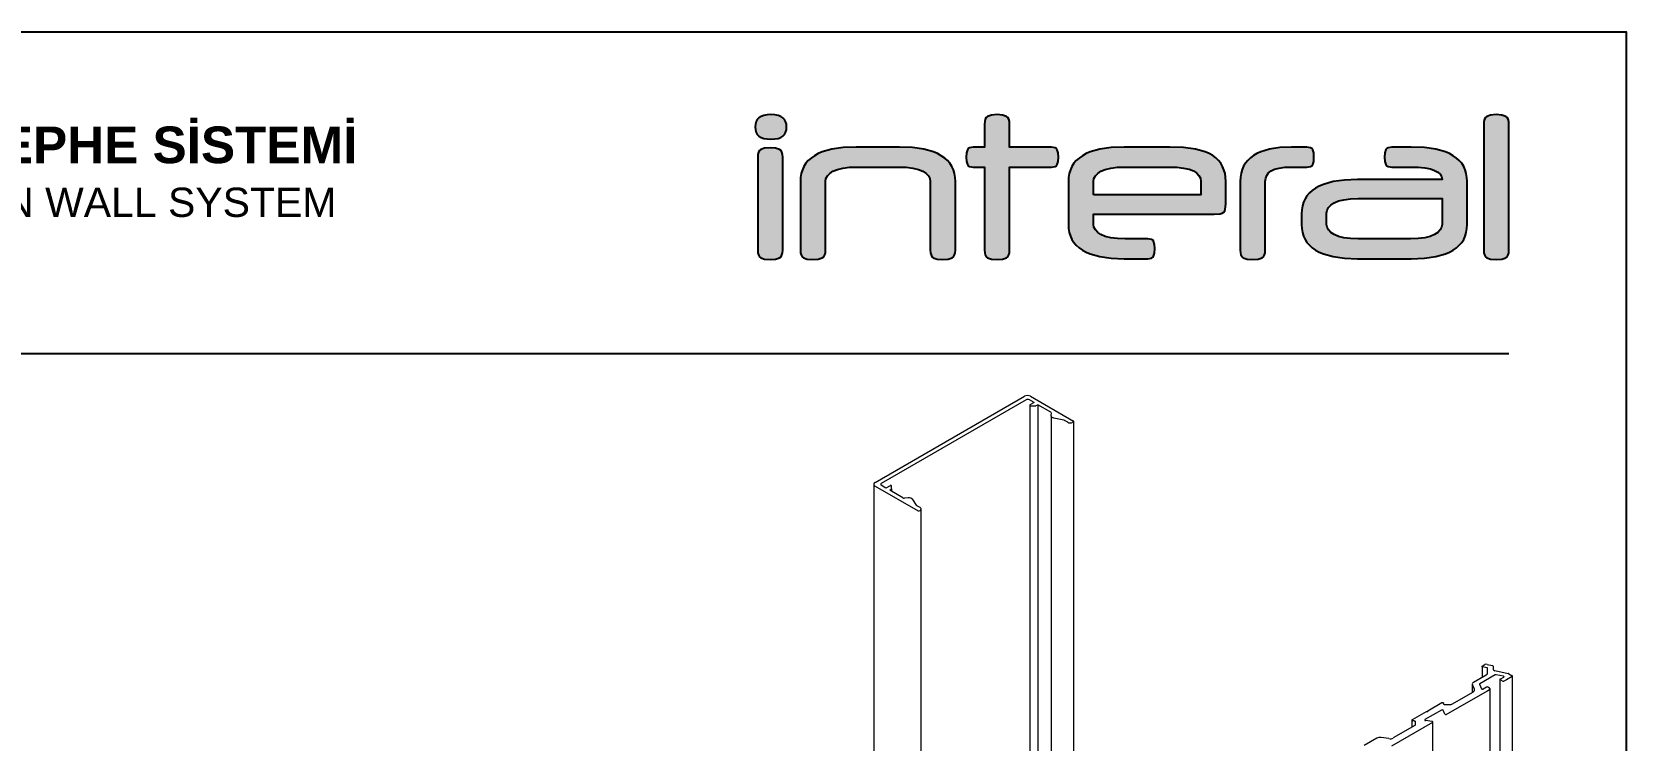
# Model space of a CAD drawing. Header units: millimetres. Extents: x 10785 to 11415, y 2273 to 2570.
# Drawn here: x 11306.5 to 11415.3, y 2521.8 to 2570.1 of the extents above; entities that cross this region are included whole.
import ezdxf

# ---------------------------------------------------------------- set-up
doc = ezdxf.new("R2010")
doc.units = ezdxf.units.MM
for name, color, linetype in [('ANTET', 7, 'Continuous'), ('ANTET_K', 179, 'Continuous'), ('PROFIL', 7, 'Continuous'), ('yazı_numara_k', 11, 'Continuous')]:
    doc.layers.add(name, color=color, linetype=linetype)

# ---------------------------------------------------------------- blocks, each defined once
blk = doc.blocks.new('İnteral Logo - 2D')
at = {"layer": 'PROFIL', "ltscale": 10}
h = blk.add_hatch(color=7, dxfattribs=at)
h.paths.add_polyline_path([(2732.47, 1117.8), (2732.47, 1124.16), (2732.45, 1124.34), (2732.41, 1124.48), (2732.35, 1124.6), (2732.25, 1124.67), (2731.98, 1124.76), (2731.61, 1124.79), (2731.23, 1124.76), (2730.97, 1124.67), (2730.87, 1124.6), (2730.81, 1124.48), (2730.77, 1124.34), (2730.76, 1124.16), (2730.76, 1117.8), (2730.77, 1117.62), (2730.81, 1117.48), (2730.87, 1117.36), (2730.97, 1117.29), (2731.23, 1117.2), (2731.61, 1117.17), (2731.98, 1117.2), (2732.25, 1117.29), (2732.35, 1117.36), (2732.41, 1117.48), (2732.45, 1117.62)])
h.paths.add_polyline_path([(2732.72, 1126.21), (2732.71, 1126.41), (2732.66, 1126.58), (2732.58, 1126.73), (2732.47, 1126.84), (2732.33, 1126.93), (2732.15, 1127), (2731.92, 1127.03), (2731.66, 1127.05), (2731.4, 1127.03), (2731.17, 1127), (2730.99, 1126.93), (2730.84, 1126.84), (2730.73, 1126.73), (2730.66, 1126.58), (2730.61, 1126.41), (2730.59, 1126.21), (2730.61, 1126.01), (2730.66, 1125.84), (2730.73, 1125.69), (2730.84, 1125.58), (2730.99, 1125.49), (2731.17, 1125.42), (2731.4, 1125.39), (2731.66, 1125.37), (2731.92, 1125.39), (2732.15, 1125.42), (2732.33, 1125.49), (2732.47, 1125.58), (2732.58, 1125.69), (2732.66, 1125.84), (2732.71, 1126.01)])
for points in [[(2751.25, 1123.85), (2751.27, 1124.15), (2751.25, 1124.44), (2751.18, 1124.66), (2751.13, 1124.74), (2751.04, 1124.79), (2750.79, 1124.84), (2747.94, 1124.84), (2747.94, 1126.41), (2747.93, 1126.59), (2747.89, 1126.74), (2747.82, 1126.85), (2747.73, 1126.92), (2747.46, 1127.02), (2747.08, 1127.05), (2746.7, 1127.02), (2746.44, 1126.92), (2746.35, 1126.85), (2746.28, 1126.74), (2746.24, 1126.59), (2746.23, 1126.41), (2746.23, 1124.84), (2745.46, 1124.84), (2745.21, 1124.79), (2745.12, 1124.74), (2745.06, 1124.66), (2745, 1124.44), (2744.98, 1124.15), (2745, 1123.85), (2745.06, 1123.64), (2745.12, 1123.57), (2745.21, 1123.52), (2745.46, 1123.47), (2746.23, 1123.47), (2746.23, 1117.8), (2746.24, 1117.62), (2746.28, 1117.48), (2746.35, 1117.36), (2746.44, 1117.29), (2746.7, 1117.2), (2747.08, 1117.17), (2747.46, 1117.2), (2747.73, 1117.29), (2747.82, 1117.36), (2747.89, 1117.48), (2747.93, 1117.62), (2747.94, 1117.8), (2747.94, 1123.47), (2750.79, 1123.47), (2751.04, 1123.52), (2751.13, 1123.57), (2751.18, 1123.64)], [(2743.86, 1123.73), (2743.7, 1123.92), (2743.51, 1124.09), (2743.28, 1124.25), (2743.03, 1124.39), (2742.75, 1124.51), (2742.09, 1124.69), (2741.32, 1124.8), (2740.42, 1124.84), (2737.48, 1124.84), (2736.59, 1124.8), (2735.81, 1124.69), (2735.16, 1124.51), (2734.87, 1124.39), (2734.62, 1124.25), (2734.4, 1124.09), (2734.2, 1123.92), (2734.04, 1123.73), (2733.91, 1123.52), (2733.8, 1123.29), (2733.73, 1123.04), (2733.68, 1122.77), (2733.67, 1122.49), (2733.67, 1117.8), (2733.68, 1117.62), (2733.72, 1117.48), (2733.79, 1117.36), (2733.88, 1117.29), (2734.14, 1117.2), (2734.52, 1117.17), (2734.89, 1117.2), (2735.16, 1117.29), (2735.26, 1117.36), (2735.33, 1117.48), (2735.37, 1117.62), (2735.38, 1117.8), (2735.38, 1122.49), (2735.41, 1122.69), (2735.51, 1122.87), (2735.67, 1123.04), (2735.89, 1123.19), (2736.19, 1123.31), (2736.56, 1123.4), (2737.01, 1123.46), (2737.54, 1123.47), (2740.37, 1123.47), (2740.89, 1123.46), (2741.34, 1123.4), (2741.72, 1123.31), (2742.01, 1123.19), (2742.24, 1123.04), (2742.4, 1122.87), (2742.49, 1122.69), (2742.52, 1122.49), (2742.52, 1117.8), (2742.54, 1117.62), (2742.58, 1117.48), (2742.64, 1117.36), (2742.73, 1117.29), (2743, 1117.2), (2743.37, 1117.17), (2743.75, 1117.2), (2744.02, 1117.29), (2744.11, 1117.36), (2744.18, 1117.48), (2744.22, 1117.62), (2744.24, 1117.8), (2744.24, 1122.49), (2744.22, 1122.77), (2744.18, 1123.04), (2744.1, 1123.29), (2744, 1123.52)], [(2768.68, 1123.85), (2768.7, 1124.15), (2768.68, 1124.44), (2768.61, 1124.66), (2768.55, 1124.74), (2768.47, 1124.79), (2768.21, 1124.84), (2767.16, 1124.84), (2766.36, 1124.8), (2765.67, 1124.69), (2765.07, 1124.51), (2764.81, 1124.39), (2764.57, 1124.26), (2764.36, 1124.1), (2764.18, 1123.93), (2764.02, 1123.74), (2763.9, 1123.53), (2763.8, 1123.3), (2763.73, 1123.05), (2763.69, 1122.79), (2763.67, 1122.5), (2763.67, 1117.8), (2763.69, 1117.62), (2763.72, 1117.48), (2763.79, 1117.36), (2763.88, 1117.29), (2764.15, 1117.2), (2764.52, 1117.17), (2764.9, 1117.2), (2765.17, 1117.29), (2765.26, 1117.36), (2765.33, 1117.48), (2765.37, 1117.62), (2765.38, 1117.8), (2765.38, 1122.5), (2765.41, 1122.72), (2765.48, 1122.91), (2765.6, 1123.08), (2765.78, 1123.22), (2766.01, 1123.33), (2766.32, 1123.41), (2766.7, 1123.46), (2767.16, 1123.47), (2768.21, 1123.47), (2768.47, 1123.52), (2768.55, 1123.57), (2768.61, 1123.64)]]:
    blk.add_hatch(color=7, dxfattribs=at).paths.add_polyline_path(points)
at = {"layer": 'PROFIL', "ltscale": 10, "true_color": 0xfed100}
blk.add_hatch(color=40, dxfattribs=at).paths.add_polyline_path([(2781.99, 1117.8), (2781.99, 1126.41), (2781.98, 1126.59), (2781.94, 1126.74), (2781.87, 1126.85), (2781.78, 1126.92), (2781.51, 1127.02), (2781.13, 1127.05), (2780.75, 1127.02), (2780.49, 1126.92), (2780.4, 1126.85), (2780.33, 1126.74), (2780.29, 1126.59), (2780.28, 1126.41), (2780.28, 1117.8), (2780.29, 1117.62), (2780.33, 1117.48), (2780.4, 1117.36), (2780.49, 1117.29), (2780.75, 1117.2), (2781.13, 1117.17), (2781.51, 1117.2), (2781.78, 1117.29), (2781.87, 1117.36), (2781.94, 1117.48), (2781.98, 1117.62)])
at = {"layer": 'PROFIL', "ltscale": 10}
h = blk.add_hatch(color=7, dxfattribs=at)
h.paths.add_polyline_path([(2762, 1124.1), (2761.79, 1124.26), (2761.55, 1124.39), (2761.27, 1124.51), (2760.61, 1124.69), (2759.81, 1124.8), (2758.87, 1124.84), (2755.76, 1124.84), (2754.87, 1124.8), (2754.09, 1124.69), (2753.44, 1124.51), (2753.15, 1124.39), (2752.9, 1124.25), (2752.68, 1124.09), (2752.48, 1123.92), (2752.32, 1123.73), (2752.18, 1123.52), (2752.08, 1123.29), (2752.01, 1123.04), (2751.96, 1122.77), (2751.95, 1122.49), (2751.95, 1119.56), (2751.96, 1119.28), (2752.01, 1119.02), (2752.08, 1118.77), (2752.18, 1118.54), (2752.32, 1118.33), (2752.48, 1118.14), (2752.68, 1117.96), (2752.9, 1117.81), (2753.15, 1117.67), (2753.44, 1117.55), (2754.09, 1117.37), (2754.87, 1117.26), (2755.76, 1117.22), (2757.36, 1117.22), (2757.62, 1117.26), (2757.7, 1117.32), (2757.76, 1117.39), (2757.83, 1117.61), (2757.85, 1117.91), (2757.83, 1118.2), (2757.76, 1118.41), (2757.7, 1118.49), (2757.62, 1118.54), (2757.36, 1118.58), (2755.81, 1118.58), (2755.29, 1118.6), (2754.84, 1118.65), (2754.46, 1118.74), (2754.17, 1118.87), (2753.95, 1119.02), (2753.79, 1119.19), (2753.69, 1119.37), (2753.66, 1119.56), (2753.66, 1120.25), (2761.88, 1120.25), (2762.3, 1120.29), (2762.44, 1120.34), (2762.54, 1120.4), (2762.61, 1120.49), (2762.65, 1120.61), (2762.69, 1120.94), (2762.69, 1122.49), (2762.67, 1122.78), (2762.63, 1123.04), (2762.56, 1123.29), (2762.46, 1123.52), (2762.34, 1123.74), (2762.18, 1123.93)])
h.paths.add_polyline_path([(2753.66, 1121.59), (2753.66, 1122.49), (2753.69, 1122.69), (2753.79, 1122.87), (2753.95, 1123.04), (2754.17, 1123.19), (2754.46, 1123.31), (2754.84, 1123.4), (2755.29, 1123.46), (2755.81, 1123.47), (2758.82, 1123.47), (2759.35, 1123.46), (2759.81, 1123.41), (2760.18, 1123.33), (2760.47, 1123.22), (2760.69, 1123.08), (2760.85, 1122.91), (2760.95, 1122.71), (2760.98, 1122.49), (2760.98, 1121.59)], flags=16)
at = {"layer": 'PROFIL', "ltscale": 10, "true_color": 0xfed100}
h = blk.add_hatch(color=40, dxfattribs=at)
h.paths.add_polyline_path([(2779.15, 1119.56), (2779.15, 1122.49), (2779.13, 1122.77), (2779.09, 1123.04), (2779.01, 1123.29), (2778.91, 1123.52), (2778.78, 1123.73), (2778.61, 1123.92), (2778.42, 1124.09), (2778.19, 1124.25), (2777.94, 1124.39), (2777.66, 1124.51), (2777, 1124.69), (2776.23, 1124.8), (2775.33, 1124.84), (2774.01, 1124.84), (2773.76, 1124.79), (2773.67, 1124.74), (2773.61, 1124.67), (2773.54, 1124.45), (2773.51, 1124.15), (2773.54, 1123.85), (2773.61, 1123.64), (2773.67, 1123.57), (2773.76, 1123.52), (2774.01, 1123.47), (2775.28, 1123.47), (2775.81, 1123.46), (2776.27, 1123.42), (2776.64, 1123.35), (2776.93, 1123.25), (2777.15, 1123.13), (2777.31, 1122.99), (2777.4, 1122.82), (2777.44, 1122.64), (2777.44, 1122.62), (2771.67, 1122.62), (2770.77, 1122.59), (2770, 1122.48), (2769.34, 1122.29), (2769.06, 1122.18), (2768.81, 1122.04), (2768.58, 1121.88), (2768.39, 1121.71), (2768.22, 1121.52), (2768.09, 1121.31), (2767.99, 1121.08), (2767.91, 1120.83), (2767.87, 1120.56), (2767.85, 1120.28), (2767.85, 1119.56), (2767.87, 1119.28), (2767.91, 1119.02), (2767.99, 1118.77), (2768.09, 1118.54), (2768.22, 1118.33), (2768.39, 1118.14), (2768.58, 1117.96), (2768.81, 1117.81), (2769.06, 1117.67), (2769.34, 1117.55), (2770, 1117.37), (2770.77, 1117.26), (2771.67, 1117.22), (2775.33, 1117.22), (2776.23, 1117.26), (2777, 1117.37), (2777.66, 1117.55), (2777.94, 1117.67), (2778.19, 1117.81), (2778.42, 1117.96), (2778.61, 1118.14), (2778.78, 1118.33), (2778.91, 1118.54), (2779.01, 1118.77), (2779.09, 1119.02), (2779.13, 1119.28)])
h.paths.add_polyline_path([(2769.56, 1119.56), (2769.56, 1120.33), (2769.6, 1120.53), (2769.69, 1120.72), (2769.85, 1120.88), (2770.08, 1121.03), (2770.37, 1121.16), (2770.74, 1121.25), (2771.19, 1121.3), (2771.72, 1121.32), (2777.44, 1121.32), (2777.44, 1119.56), (2777.4, 1119.37), (2777.31, 1119.19), (2777.15, 1119.02), (2776.92, 1118.87), (2776.63, 1118.74), (2776.26, 1118.65), (2775.81, 1118.6), (2775.28, 1118.58), (2771.72, 1118.58), (2771.19, 1118.6), (2770.74, 1118.65), (2770.37, 1118.74), (2770.08, 1118.87), (2769.85, 1119.02), (2769.69, 1119.19), (2769.6, 1119.37)], flags=16)
at = {"layer": 'PROFIL', "color": 7, "ltscale": 10}
for points in [[(2732.72, 1126.21), (2732.71, 1126.41), (2732.66, 1126.58), (2732.58, 1126.73), (2732.47, 1126.84), (2732.33, 1126.93), (2732.15, 1127), (2731.92, 1127.03), (2731.66, 1127.05), (2731.4, 1127.03), (2731.17, 1127), (2730.99, 1126.93), (2730.84, 1126.84), (2730.73, 1126.73), (2730.66, 1126.58), (2730.61, 1126.41), (2730.59, 1126.21), (2730.61, 1126.01), (2730.66, 1125.84), (2730.73, 1125.69), (2730.84, 1125.58), (2730.99, 1125.49), (2731.17, 1125.42), (2731.4, 1125.39), (2731.66, 1125.37), (2731.92, 1125.39), (2732.15, 1125.42), (2732.33, 1125.49), (2732.47, 1125.58), (2732.58, 1125.69), (2732.66, 1125.84), (2732.71, 1126.01)], [(2751.25, 1123.85), (2751.27, 1124.15), (2751.25, 1124.44), (2751.18, 1124.66), (2751.13, 1124.74), (2751.04, 1124.79), (2750.79, 1124.84), (2747.94, 1124.84), (2747.94, 1126.41), (2747.93, 1126.59), (2747.89, 1126.74), (2747.82, 1126.85), (2747.73, 1126.92), (2747.46, 1127.02), (2747.08, 1127.05), (2746.7, 1127.02), (2746.44, 1126.92), (2746.35, 1126.85), (2746.28, 1126.74), (2746.24, 1126.59), (2746.23, 1126.41), (2746.23, 1124.84), (2745.46, 1124.84), (2745.21, 1124.79), (2745.12, 1124.74), (2745.06, 1124.66), (2745, 1124.44), (2744.98, 1124.15), (2745, 1123.85), (2745.06, 1123.64), (2745.12, 1123.57), (2745.21, 1123.52), (2745.46, 1123.47), (2746.23, 1123.47), (2746.23, 1117.8), (2746.24, 1117.62), (2746.28, 1117.48), (2746.35, 1117.36), (2746.44, 1117.29), (2746.7, 1117.2), (2747.08, 1117.17), (2747.46, 1117.2), (2747.73, 1117.29), (2747.82, 1117.36), (2747.89, 1117.48), (2747.93, 1117.62), (2747.94, 1117.8), (2747.94, 1123.47), (2750.79, 1123.47), (2751.04, 1123.52), (2751.13, 1123.57), (2751.18, 1123.64)], [(2732.47, 1117.8), (2732.47, 1124.16), (2732.45, 1124.34), (2732.41, 1124.48), (2732.35, 1124.6), (2732.25, 1124.67), (2731.98, 1124.76), (2731.61, 1124.79), (2731.23, 1124.76), (2730.97, 1124.67), (2730.87, 1124.6), (2730.81, 1124.48), (2730.77, 1124.34), (2730.76, 1124.16), (2730.76, 1117.8), (2730.77, 1117.62), (2730.81, 1117.48), (2730.87, 1117.36), (2730.97, 1117.29), (2731.23, 1117.2), (2731.61, 1117.17), (2731.98, 1117.2), (2732.25, 1117.29), (2732.35, 1117.36), (2732.41, 1117.48), (2732.45, 1117.62)], [(2743.86, 1123.73), (2743.7, 1123.92), (2743.51, 1124.09), (2743.28, 1124.25), (2743.03, 1124.39), (2742.75, 1124.51), (2742.09, 1124.69), (2741.32, 1124.8), (2740.42, 1124.84), (2737.48, 1124.84), (2736.59, 1124.8), (2735.81, 1124.69), (2735.16, 1124.51), (2734.87, 1124.39), (2734.62, 1124.25), (2734.4, 1124.09), (2734.2, 1123.92), (2734.04, 1123.73), (2733.91, 1123.52), (2733.8, 1123.29), (2733.73, 1123.04), (2733.68, 1122.77), (2733.67, 1122.49), (2733.67, 1117.8), (2733.68, 1117.62), (2733.72, 1117.48), (2733.79, 1117.36), (2733.88, 1117.29), (2734.14, 1117.2), (2734.52, 1117.17), (2734.89, 1117.2), (2735.16, 1117.29), (2735.26, 1117.36), (2735.33, 1117.48), (2735.37, 1117.62), (2735.38, 1117.8), (2735.38, 1122.49), (2735.41, 1122.69), (2735.51, 1122.87), (2735.67, 1123.04), (2735.89, 1123.19), (2736.19, 1123.31), (2736.56, 1123.4), (2737.01, 1123.46), (2737.54, 1123.47), (2740.37, 1123.47), (2740.89, 1123.46), (2741.34, 1123.4), (2741.72, 1123.31), (2742.01, 1123.19), (2742.24, 1123.04), (2742.4, 1122.87), (2742.49, 1122.69), (2742.52, 1122.49), (2742.52, 1117.8), (2742.54, 1117.62), (2742.58, 1117.48), (2742.64, 1117.36), (2742.73, 1117.29), (2743, 1117.2), (2743.37, 1117.17), (2743.75, 1117.2), (2744.02, 1117.29), (2744.11, 1117.36), (2744.18, 1117.48), (2744.22, 1117.62), (2744.24, 1117.8), (2744.24, 1122.49), (2744.22, 1122.77), (2744.18, 1123.04), (2744.1, 1123.29), (2744, 1123.52)], [(2762, 1124.1), (2761.79, 1124.26), (2761.55, 1124.39), (2761.27, 1124.51), (2760.61, 1124.69), (2759.81, 1124.8), (2758.87, 1124.84), (2755.76, 1124.84), (2754.87, 1124.8), (2754.09, 1124.69), (2753.44, 1124.51), (2753.15, 1124.39), (2752.9, 1124.25), (2752.68, 1124.09), (2752.48, 1123.92), (2752.32, 1123.73), (2752.18, 1123.52), (2752.08, 1123.29), (2752.01, 1123.04), (2751.96, 1122.77), (2751.95, 1122.49), (2751.95, 1119.56), (2751.96, 1119.28), (2752.01, 1119.02), (2752.08, 1118.77), (2752.18, 1118.54), (2752.32, 1118.33), (2752.48, 1118.14), (2752.68, 1117.96), (2752.9, 1117.81), (2753.15, 1117.67), (2753.44, 1117.55), (2754.09, 1117.37), (2754.87, 1117.26), (2755.76, 1117.22), (2757.36, 1117.22), (2757.62, 1117.26), (2757.7, 1117.32), (2757.76, 1117.39), (2757.83, 1117.61), (2757.85, 1117.91), (2757.83, 1118.2), (2757.76, 1118.41), (2757.7, 1118.49), (2757.62, 1118.54), (2757.36, 1118.58), (2755.81, 1118.58), (2755.29, 1118.6), (2754.84, 1118.65), (2754.46, 1118.74), (2754.17, 1118.87), (2753.95, 1119.02), (2753.79, 1119.19), (2753.69, 1119.37), (2753.66, 1119.56), (2753.66, 1120.25), (2761.88, 1120.25), (2762.3, 1120.29), (2762.44, 1120.34), (2762.54, 1120.4), (2762.61, 1120.49), (2762.65, 1120.61), (2762.69, 1120.94), (2762.69, 1122.49), (2762.67, 1122.78), (2762.63, 1123.04), (2762.56, 1123.29), (2762.46, 1123.52), (2762.34, 1123.74), (2762.18, 1123.93)], [(2768.68, 1123.85), (2768.7, 1124.15), (2768.68, 1124.44), (2768.61, 1124.66), (2768.55, 1124.74), (2768.47, 1124.79), (2768.21, 1124.84), (2767.16, 1124.84), (2766.36, 1124.8), (2765.67, 1124.69), (2765.07, 1124.51), (2764.81, 1124.39), (2764.57, 1124.26), (2764.36, 1124.1), (2764.18, 1123.93), (2764.02, 1123.74), (2763.9, 1123.53), (2763.8, 1123.3), (2763.73, 1123.05), (2763.69, 1122.79), (2763.67, 1122.5), (2763.67, 1117.8), (2763.69, 1117.62), (2763.72, 1117.48), (2763.79, 1117.36), (2763.88, 1117.29), (2764.15, 1117.2), (2764.52, 1117.17), (2764.9, 1117.2), (2765.17, 1117.29), (2765.26, 1117.36), (2765.33, 1117.48), (2765.37, 1117.62), (2765.38, 1117.8), (2765.38, 1122.5), (2765.41, 1122.72), (2765.48, 1122.91), (2765.6, 1123.08), (2765.78, 1123.22), (2766.01, 1123.33), (2766.32, 1123.41), (2766.7, 1123.46), (2767.16, 1123.47), (2768.21, 1123.47), (2768.47, 1123.52), (2768.55, 1123.57), (2768.61, 1123.64)], [(2753.66, 1121.59), (2753.66, 1122.49), (2753.69, 1122.69), (2753.79, 1122.87), (2753.95, 1123.04), (2754.17, 1123.19), (2754.46, 1123.31), (2754.84, 1123.4), (2755.29, 1123.46), (2755.81, 1123.47), (2758.82, 1123.47), (2759.35, 1123.46), (2759.81, 1123.41), (2760.18, 1123.33), (2760.47, 1123.22), (2760.69, 1123.08), (2760.85, 1122.91), (2760.95, 1122.71), (2760.98, 1122.49), (2760.98, 1121.59)]]:
    blk.add_lwpolyline(points, close=True, dxfattribs=at)
at = {"layer": 'PROFIL', "color": 40, "ltscale": 10, "true_color": 0xfed100}
for points in [[(2781.99, 1117.8), (2781.99, 1126.41), (2781.98, 1126.59), (2781.94, 1126.74), (2781.87, 1126.85), (2781.78, 1126.92), (2781.51, 1127.02), (2781.13, 1127.05), (2780.75, 1127.02), (2780.49, 1126.92), (2780.4, 1126.85), (2780.33, 1126.74), (2780.29, 1126.59), (2780.28, 1126.41), (2780.28, 1117.8), (2780.29, 1117.62), (2780.33, 1117.48), (2780.4, 1117.36), (2780.49, 1117.29), (2780.75, 1117.2), (2781.13, 1117.17), (2781.51, 1117.2), (2781.78, 1117.29), (2781.87, 1117.36), (2781.94, 1117.48), (2781.98, 1117.62)], [(2779.15, 1119.56), (2779.15, 1122.49), (2779.13, 1122.77), (2779.09, 1123.04), (2779.01, 1123.29), (2778.91, 1123.52), (2778.78, 1123.73), (2778.61, 1123.92), (2778.42, 1124.09), (2778.19, 1124.25), (2777.94, 1124.39), (2777.66, 1124.51), (2777, 1124.69), (2776.23, 1124.8), (2775.33, 1124.84), (2774.01, 1124.84), (2773.76, 1124.79), (2773.67, 1124.74), (2773.61, 1124.67), (2773.54, 1124.45), (2773.51, 1124.15), (2773.54, 1123.85), (2773.61, 1123.64), (2773.67, 1123.57), (2773.76, 1123.52), (2774.01, 1123.47), (2775.28, 1123.47), (2775.81, 1123.46), (2776.27, 1123.42), (2776.64, 1123.35), (2776.93, 1123.25), (2777.15, 1123.13), (2777.31, 1122.99), (2777.4, 1122.82), (2777.44, 1122.64), (2777.44, 1122.62), (2771.67, 1122.62), (2770.77, 1122.59), (2770, 1122.48), (2769.34, 1122.29), (2769.06, 1122.18), (2768.81, 1122.04), (2768.58, 1121.88), (2768.39, 1121.71), (2768.22, 1121.52), (2768.09, 1121.31), (2767.99, 1121.08), (2767.91, 1120.83), (2767.87, 1120.56), (2767.85, 1120.28), (2767.85, 1119.56), (2767.87, 1119.28), (2767.91, 1119.02), (2767.99, 1118.77), (2768.09, 1118.54), (2768.22, 1118.33), (2768.39, 1118.14), (2768.58, 1117.96), (2768.81, 1117.81), (2769.06, 1117.67), (2769.34, 1117.55), (2770, 1117.37), (2770.77, 1117.26), (2771.67, 1117.22), (2775.33, 1117.22), (2776.23, 1117.26), (2777, 1117.37), (2777.66, 1117.55), (2777.94, 1117.67), (2778.19, 1117.81), (2778.42, 1117.96), (2778.61, 1118.14), (2778.78, 1118.33), (2778.91, 1118.54), (2779.01, 1118.77), (2779.09, 1119.02), (2779.13, 1119.28)], [(2769.56, 1119.56), (2769.56, 1120.33), (2769.6, 1120.53), (2769.69, 1120.72), (2769.85, 1120.88), (2770.08, 1121.03), (2770.37, 1121.16), (2770.74, 1121.25), (2771.19, 1121.3), (2771.72, 1121.32), (2777.44, 1121.32), (2777.44, 1119.56), (2777.4, 1119.37), (2777.31, 1119.19), (2777.15, 1119.02), (2776.92, 1118.87), (2776.63, 1118.74), (2776.26, 1118.65), (2775.81, 1118.6), (2775.28, 1118.58), (2771.72, 1118.58), (2771.19, 1118.6), (2770.74, 1118.65), (2770.37, 1118.74), (2770.08, 1118.87), (2769.85, 1119.02), (2769.69, 1119.19), (2769.6, 1119.37)]]:
    blk.add_lwpolyline(points, close=True, dxfattribs=at)
blk = doc.blocks.new('LOGO-1')
at = {"color": 7}
blk.add_line((1077.39, 1834.52), (883.42, 1834.52), dxfattribs=at)
at = {"layer": 'yazı_numara_k', "color": 140}
blk.add_blockref('İnteral Logo - 2D', (-1704.6, 723.78), dxfattribs=at)
at = {"insert": (921.9, 1850.02), "char_height": 2.5, "width": 96.0447, "attachment_point": 1}
blk.add_mtext('{\\pxi3.38364;\\fArial Unicode MS|b1|i0|c162|p34;ISI YALITIMLI GİYDİRME CEPHE SİSTEMİ\\fArial Unicode MS|b0|i0|c162|p34;\\P\\H0.8x;THERMALLY INSULATED CURTAIN WALL SYSTEM}', dxfattribs=at)
blk = doc.blocks.new('MN60.S.1')
at = {"layer": 'ANTET_K', "color": 252}
blk.add_lwpolyline([(9907.25, 888.56), (9907.25, 1185.56), (10117.25, 1185.56), (10117.25, 888.56)], close=True, dxfattribs=at)
at = {"color": 0}
blk.add_blockref('LOGO-1', (9031.86, -670.92), dxfattribs=at)

msp = doc.modelspace()

# ---------------------------------------------------------------- linework, layer by layer
at = {"color": 7, "linetype": 'Continuous', "lineweight": 15}
for p, q in [((11364.045, 2539.396), (11374.227, 2545.275)), ((11374.354, 2545.03), (11364.469, 2539.323)), ((11374.885, 2544.846), (11374.566, 2545.03)), ((11374.591, 2544.662), (11374.591, 2486.174)), ((11374.885, 2544.846), (11374.609, 2544.687)), ((11374.651, 2545.275), (11377.579, 2543.585)), ((11374.651, 2544.628), (11374.991, 2544.628)), ((11375.033, 2544.638), (11375.139, 2544.699)), ((11376.029, 2544.185), (11375.139, 2544.699)), ((11375.139, 2544.699), (11375.139, 2486.21)), ((11376.049, 2543.952), (11376.049, 2485.463)), ((11376.05, 2543.967), (11376.072, 2544.117)), ((11376.919, 2543.648), (11376.246, 2543.789)), ((11377.186, 2543.505), (11376.974, 2543.627)), ((11377.579, 2543.536), (11377.526, 2543.505)), ((11377.596, 2485.071), (11377.596, 2543.56)), ((11363.957, 2539.274), (11363.957, 2504.319)), ((11364.787, 2539.017), (11364.469, 2539.201)), ((11365.063, 2539.176), (11364.787, 2539.017)), ((11364.045, 2539.152), (11366.972, 2537.462)), ((11365.042, 2538.87), (11365.148, 2538.931)), ((11365.932, 2538.356), (11365.042, 2538.87)), ((11365.165, 2538.956), (11365.165, 2539.152)), ((11365.165, 2538.956), (11365.165, 2538.799)), ((11366.31, 2538.344), (11366.051, 2538.331)), ((11366.863, 2537.842), (11366.618, 2538.231)), ((11367.11, 2537.688), (11366.898, 2537.811)), ((11367.057, 2537.462), (11367.11, 2537.492)), ((11367.18, 2479.101), (11367.18, 2537.59)), ((11404.864, 2525.763), (11405.735, 2526.266)), ((11406.338, 2526.271), (11405.283, 2525.662)), ((11405.446, 2526.844), (11405.446, 2526.099)), ((11405.464, 2526.868), (11405.634, 2526.967)), ((11405.783, 2526.749), (11405.486, 2526.811)), ((11405.791, 2526.987), (11406.153, 2526.911)), ((11405.823, 2526.388), (11405.823, 2526.716)), ((11406.213, 2526.862), (11406.213, 2526.637)), ((11406.311, 2526.556), (11407.218, 2526.365)), ((11406.898, 2526.174), (11406.4, 2526.279)), ((11406.678, 2525.978), (11406.92, 2526.117)), ((11407.506, 2526.161), (11407.124, 2525.941)), ((11407.272, 2526.345), (11407.506, 2526.21)), ((11407.523, 2467.452), (11407.523, 2526.186)), ((11403.008, 2523.565), (11405.809, 2525.182)), ((11403.377, 2524.268), (11404.852, 2525.119)), ((11404.776, 2525.64), (11404.776, 2525.075)), ((11404.93, 2525.286), (11404.786, 2525.596)), ((11405.268, 2525.629), (11405.411, 2525.32)), ((11405.745, 2525.439), (11405.512, 2525.304)), ((11405.812, 2525.184), (11405.969, 2525.291)), ((11405.963, 2525.362), (11405.83, 2525.439)), ((11405.99, 2466.591), (11405.99, 2525.325)), ((11406.661, 2525.953), (11406.661, 2467.219)), ((11406.812, 2525.851), (11406.678, 2525.929)), ((11407.12, 2525.939), (11406.933, 2525.848)), ((11401.757, 2523.822), (11402.711, 2524.373)), ((11402.814, 2524.292), (11402.814, 2524.349)), ((11402.874, 2524.258), (11403.335, 2524.258)), ((11402.075, 2523.026), (11399.275, 2521.41)), ((11400.657, 2523.173), (11400.657, 2522.698)), ((11401.63, 2523.749), (11400.675, 2523.198)), ((11400.815, 2523.139), (11400.717, 2523.139)), ((11400.875, 2523.104), (11400.875, 2522.838)), ((11402.682, 2523.867), (11401.553, 2523.215)), ((11402.048, 2523.084), (11401.58, 2523.157)), ((11401.757, 2523.749), (11401.63, 2523.749)), ((11401.757, 2523.749), (11401.757, 2523.822)), ((11402.093, 2464.317), (11402.093, 2523.051)), ((11402.908, 2523.581), (11402.783, 2523.851)), ((11398.268, 2521.955), (11397.397, 2521.452)), ((11399.093, 2521.917), (11398.558, 2522)), ((11400.858, 2522.813), (11399.383, 2521.962))]:
    msp.add_line(p, q, dxfattribs=at)
at = {"color": 7, "linetype": 'Continuous', "lineweight": 15, "flags": 128}
for points in [[(11374.609, 2544.687), (11374.598, 2544.679), (11374.592, 2544.669), (11374.592, 2544.659), (11374.596, 2544.649), (11374.605, 2544.64), (11374.618, 2544.633), (11374.634, 2544.629), (11374.651, 2544.628)], [(11376.246, 2543.789), (11376.201, 2543.801), (11376.161, 2543.817), (11376.125, 2543.836), (11376.096, 2543.859), (11376.073, 2543.884), (11376.057, 2543.911), (11376.049, 2543.939), (11376.05, 2543.967)], [(11365.165, 2539.152), (11365.163, 2539.162), (11365.155, 2539.171), (11365.143, 2539.178), (11365.128, 2539.184), (11365.111, 2539.186), (11365.094, 2539.186), (11365.077, 2539.182), (11365.063, 2539.176)], [(11405.486, 2526.811), (11405.472, 2526.815), (11405.461, 2526.821), (11405.453, 2526.828), (11405.447, 2526.836), (11405.446, 2526.845), (11405.448, 2526.854), (11405.454, 2526.861), (11405.464, 2526.868)], [(11406.898, 2526.174), (11406.912, 2526.17), (11406.923, 2526.164), (11406.931, 2526.157), (11406.936, 2526.149), (11406.938, 2526.14), (11406.935, 2526.132), (11406.929, 2526.124), (11406.92, 2526.117)], [(11405.969, 2525.291), (11405.978, 2525.299), (11405.985, 2525.308), (11405.989, 2525.318), (11405.99, 2525.327), (11405.987, 2525.337), (11405.982, 2525.346), (11405.974, 2525.354), (11405.963, 2525.362)], [(11402.711, 2524.373), (11402.726, 2524.379), (11402.742, 2524.383), (11402.76, 2524.383), (11402.777, 2524.381), (11402.792, 2524.376), (11402.804, 2524.368), (11402.811, 2524.359), (11402.814, 2524.349)], [(11402.814, 2524.292), (11402.815, 2524.286), (11402.818, 2524.279), (11402.824, 2524.273), (11402.831, 2524.268), (11402.841, 2524.264), (11402.851, 2524.26), (11402.862, 2524.258), (11402.874, 2524.258)], [(11400.675, 2523.198), (11400.665, 2523.19), (11400.659, 2523.18), (11400.658, 2523.17), (11400.662, 2523.16), (11400.671, 2523.151), (11400.684, 2523.144), (11400.7, 2523.14), (11400.717, 2523.139)], [(11400.815, 2523.139), (11400.827, 2523.138), (11400.838, 2523.136), (11400.849, 2523.133), (11400.858, 2523.128), (11400.865, 2523.123), (11400.871, 2523.117), (11400.874, 2523.111), (11400.875, 2523.104)], [(11401.553, 2523.215), (11401.543, 2523.207), (11401.537, 2523.199), (11401.535, 2523.19), (11401.537, 2523.181), (11401.543, 2523.173), (11401.553, 2523.166), (11401.565, 2523.16), (11401.58, 2523.157)], [(11402.075, 2523.026), (11402.085, 2523.033), (11402.091, 2523.042), (11402.093, 2523.051), (11402.091, 2523.06), (11402.085, 2523.068), (11402.075, 2523.075), (11402.063, 2523.081), (11402.048, 2523.084)]]:
    msp.add_lwpolyline(points, dxfattribs=at)
at = {"color": 7, "linetype": 'Continuous', "lineweight": 15}
for centre, radius, start, end in [((11374.439, 2544.865), 0.461, 62.60908, 117.39036), ((11374.46, 2544.825), 0.231, 62.61013, 117.39029), ((11374.992, 2544.714), 0.0866, 268.86948, 298.03422), ((11376.001, 2544.12), 0.0715, 357.57117, 66.89466), ((11376.883, 2543.464), 0.187, 60.83315, 78.78099), ((11377.569, 2543.56), 0.0262, 290.78928, 69.21239), ((11377.356, 2543.833), 0.369, 242.61064, 297.3888), ((11364.091, 2539.274), 0.131, 110.78368, 249.21816), ((11364.492, 2539.262), 0.0655, 110.78356, 249.21496), ((11365.135, 2538.959), 0.0302, 294.38896, 354.27579), ((11366.035, 2538.553), 0.222, 242.21645, 274.04924), ((11366.357, 2537.996), 0.351, 41.9448, 97.67081), ((11366.945, 2537.898), 0.0991, 214.06981, 241.56969), ((11367.015, 2537.543), 0.0922, 242.61129, 297.3881), ((11367.073, 2537.59), 0.105, 290.78664, 69.21521), ((11405.74, 2526.759), 0.233, 77.38233, 117.20433), ((11405.672, 2526.403), 0.151, 294.37466, 354.30595), ((11405.781, 2526.707), 0.0423, 13.25388, 87.73837), ((11406.151, 2526.847), 0.0634, 13.25501, 87.7372), ((11406.315, 2526.661), 0.106, 193.25454, 267.73766), ((11406.38, 2526.188), 0.0932, 77.38388, 117.20241), ((11407.181, 2526.182), 0.187, 60.83322, 78.78274), ((11407.496, 2526.186), 0.0262, 290.7819, 69.21607), ((11404.911, 2525.639), 0.132, 110.74091, 199.4623), ((11404.805, 2525.243), 0.132, 290.74312, 19.46016), ((11405.293, 2525.637), 0.0264, 110.74733, 199.45704), ((11405.471, 2525.372), 0.079, 221.22658, 301.18749), ((11405.787, 2525.357), 0.0922, 62.60974, 117.39095), ((11405.783, 2525.227), 0.0519, 299.90144, 304.51369), ((11406.688, 2525.953), 0.0262, 110.78194, 249.21609), ((11406.876, 2525.976), 0.14, 242.80667, 294.30575), ((11407.094, 2525.992), 0.0592, 295.76759, 299.99489), ((11403.337, 2524.344), 0.0866, 268.85476, 298.03905), ((11402.723, 2523.799), 0.079, 41.22701, 121.18722), ((11402.968, 2523.633), 0.079, 221.22701, 301.18722), ((11398.48, 2521.546), 0.46, 80.22815, 117.35787), ((11399.171, 2522.371), 0.461, 260.22954, 297.35649), ((11400.845, 2522.841), 0.0302, 294.37549, 354.30926)]:
    msp.add_arc(centre, radius, start, end, dxfattribs=at)

# ---------------------------------------------------------------- block references
at = {"layer": 'ANTET', "color": 0}
msp.add_blockref('MN60.S.1', (1298.022, 1384.58), dxfattribs=at)

doc.saveas('drawing.dxf')
